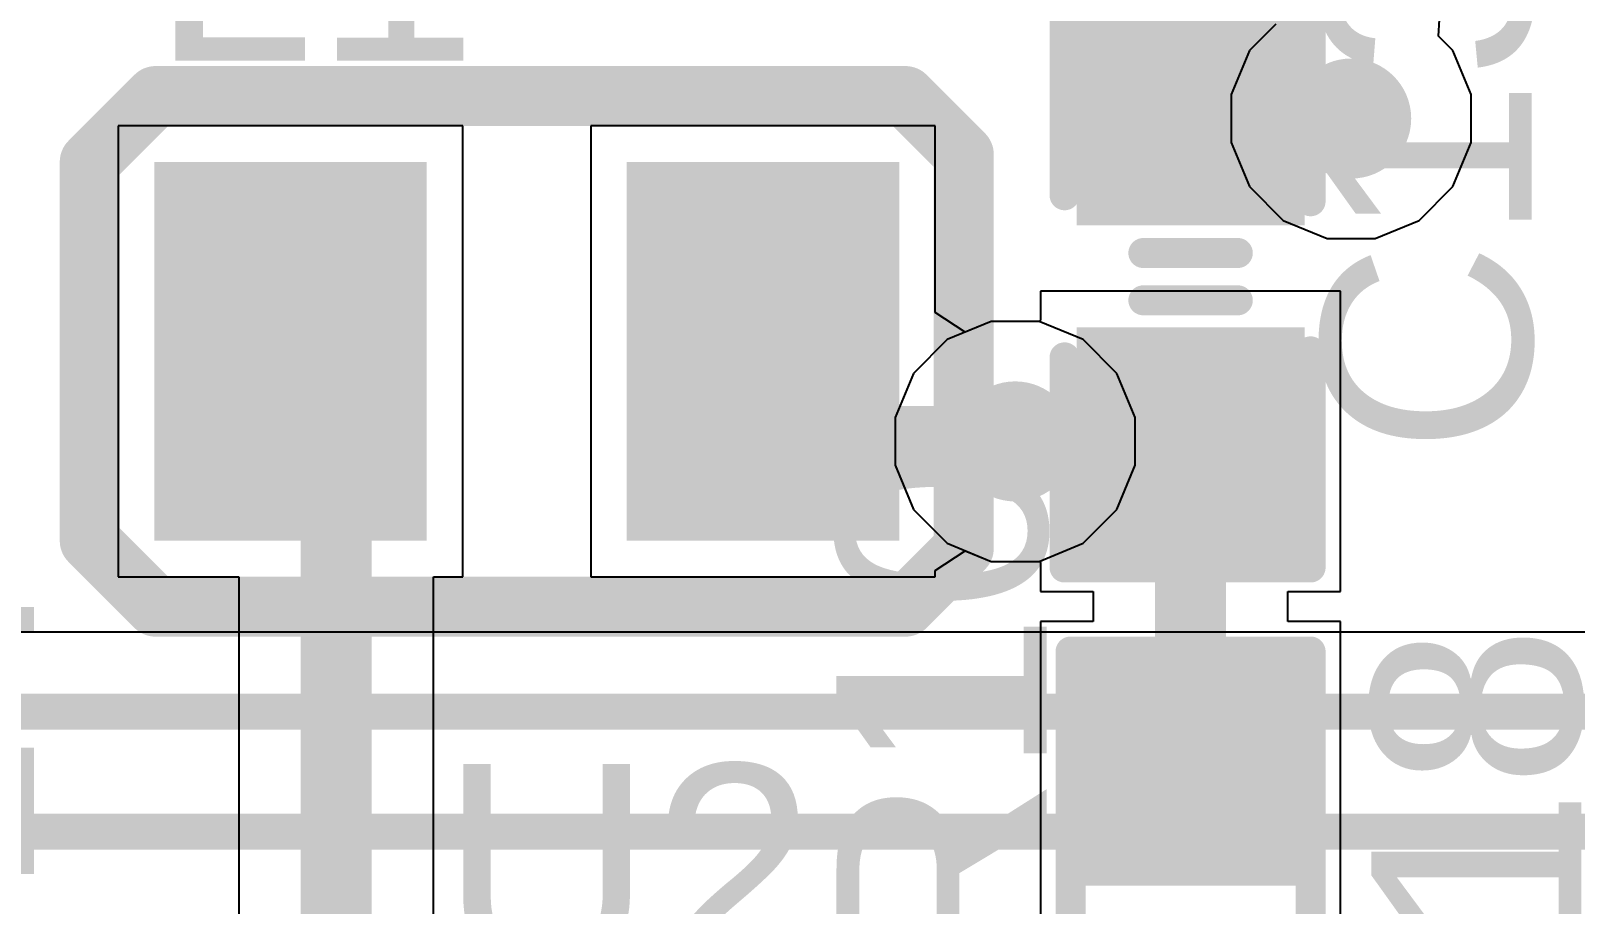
# Model space of a CAD drawing. Header units: inches. Extents: x -1 to 1.07, y -0.9 to 1.08.
# Drawn here: x -0.6433 to -0.3859, y -0.6671 to -0.5216 of the extents above; entities that cross this region are included whole.
import ezdxf

# ---------------------------------------------------------------- set-up
doc = ezdxf.new("R2010")
doc.units = ezdxf.units.IN
doc.header["$MEASUREMENT"] = 0
for name, color, linetype in [('BottomLayer', 5, 'Continuous'), ('MidLayer1', 16, 'Continuous'), ('MidLayer2', 76, 'Continuous'), ('TopLayer', 1, 'Continuous'), ('TopOverlay', 2, 'Continuous'), ('TopPaste', 8, 'Continuous'), ('TopSolder', 216, 'Continuous'), ('ViaHoleLayer', 16, 'Continuous')]:
    doc.layers.add(name, color=color, linetype=linetype)
doc.styles.add('Arial', font='', dxfattribs={"height": 0.2})
doc.styles.get('Arial').set_extended_font_data('Arial')

# ---------------------------------------------------------------- blocks, each defined once
blk = doc.blocks.new('R0603_S_56')
at = {"layer": 'TopLayer'}
for points in [[(-0.015, 0.015), (0.015, 0.015), (0.015, -0.015), (-0.015, -0.015)], [(0.04, 0.015), (0.07, 0.015), (0.07, -0.015), (0.04, -0.015)]]:
    blk.add_hatch(color=1, dxfattribs=at).paths.add_polyline_path(points)
at = {"layer": 'TopPaste'}
for points in [[(-0.015, 0.015), (0.015, 0.015), (0.015, -0.015), (-0.015, -0.015)], [(0.04, 0.015), (0.07, 0.015), (0.07, -0.015), (0.04, -0.015)]]:
    blk.add_hatch(color=8, dxfattribs=at).paths.add_polyline_path(points)
at = {"layer": 'TopSolder'}
for points in [[(-0.019, 0.019), (0.019, 0.019), (0.019, -0.019), (-0.019, -0.019)], [(0.036, 0.019), (0.074, 0.019), (0.074, -0.019), (0.036, -0.019)]]:
    blk.add_hatch(color=216, dxfattribs=at).paths.add_polyline_path(points)
at = {"layer": 'TopOverlay'}
for points in [[(-0.021, 0.02, 0.005, 0.005, 0), (0.075, 0.02, 0.005, 0.005, 0)], [(0.075, 0.02, 0.005, 0.005, 0), (0.075, -0.01, 0.005, 0.005, 0)], [(-0.021, 0.018, 0.005, 0.005, 0), (-0.021, -0.009, 0.005, 0.005, 0)], [(-0.021, -0.009, 0.005, 0.005, 0), (-0.021, -0.02, 0.005, 0.005, 0)], [(0.075, -0.01, 0.005, 0.005, 0), (0.075, -0.02, 0.005, 0.005, 0)], [(0.075, -0.02, 0.005, 0.005, 0), (-0.021, -0.02, 0.005, 0.005, 0)]]:
    blk.add_lwpolyline(points, format="xyseb", dxfattribs=at)
for points in [[(-0.02225, 0.02, 0.0025, 0.0025, 1), (-0.01975, 0.02, 0.0025, 0.0025, 1)], [(0.07375, 0.02, 0.0025, 0.0025, 1), (0.07625, 0.02, 0.0025, 0.0025, 1)], [(0.07375, 0.02, 0.0025, 0.0025, 1), (0.07625, 0.02, 0.0025, 0.0025, 1)], [(-0.02225, 0.018, 0.0025, 0.0025, 1), (-0.01975, 0.018, 0.0025, 0.0025, 1)], [(-0.02225, -0.009, 0.0025, 0.0025, 1), (-0.01975, -0.009, 0.0025, 0.0025, 1)], [(-0.02225, -0.009, 0.0025, 0.0025, 1), (-0.01975, -0.009, 0.0025, 0.0025, 1)], [(0.07375, -0.01, 0.0025, 0.0025, 1), (0.07625, -0.01, 0.0025, 0.0025, 1)], [(0.07375, -0.01, 0.0025, 0.0025, 1), (0.07625, -0.01, 0.0025, 0.0025, 1)], [(-0.02225, -0.02, 0.0025, 0.0025, 1), (-0.01975, -0.02, 0.0025, 0.0025, 1)], [(-0.02225, -0.02, 0.0025, 0.0025, 1), (-0.01975, -0.02, 0.0025, 0.0025, 1)], [(0.07375, -0.02, 0.0025, 0.0025, 1), (0.07625, -0.02, 0.0025, 0.0025, 1)], [(0.07375, -0.02, 0.0025, 0.0025, 1), (0.07625, -0.02, 0.0025, 0.0025, 1)]]:
    blk.add_lwpolyline(points, format="xyseb", close=True, dxfattribs=at)
blk = doc.blocks.new('L0805_74')
at = {"layer": 'TopLayer'}
for points in [[(-0.0187, 0.02756), (0.0187, 0.02756), (0.0187, -0.02756), (-0.0187, -0.02756)], [(0.06004, 0.02756), (0.09744, 0.02756), (0.09744, -0.02756), (0.06004, -0.02756)]]:
    blk.add_hatch(color=1, dxfattribs=at).paths.add_polyline_path(points)
at = {"layer": 'TopPaste'}
for points in [[(-0.0187, 0.02756), (0.0187, 0.02756), (0.0187, -0.02756), (-0.0187, -0.02756)], [(0.06004, 0.02756), (0.09744, 0.02756), (0.09744, -0.02756), (0.06004, -0.02756)]]:
    blk.add_hatch(color=8, dxfattribs=at).paths.add_polyline_path(points)
at = {"layer": 'TopSolder'}
for points in [[(-0.0227, 0.03156), (0.0227, 0.03156), (0.0227, -0.03156), (-0.0227, -0.03156)], [(0.05604, 0.03156), (0.10144, 0.03156), (0.10144, -0.03156), (0.05604, -0.03156)]]:
    blk.add_hatch(color=216, dxfattribs=at).paths.add_polyline_path(points)
at = {"layer": 'TopOverlay'}
for points in [[(-0.03346, 0.03154, 0.01, 0.01, 0), (-0.02248, 0.04252, 0.01, 0.01, 0)], [(-0.02248, 0.04252, 0.01, 0.01, 0), (0.00295, 0.04252, 0.01, 0.01, 0)], [(0.00295, 0.04252, 0.01, 0.01, 0), (0.10248, 0.04252, 0.01, 0.01, 0)], [(0.10248, 0.04252, 0.01, 0.01, 0), (0.1122, 0.0328, 0.01, 0.01, 0)], [(-0.03346, 0.03154, 0.01, 0.01, 0), (-0.03346, -0.03154, 0.01, 0.01, 0)], [(0.1122, 0.0328, 0.01, 0.01, 0), (0.1122, -0.0328, 0.01, 0.01, 0)], [(-0.03346, -0.03154, 0.01, 0.01, 0), (-0.02248, -0.04252, 0.01, 0.01, 0)], [(0.10248, -0.04252, 0.01, 0.01, 0), (0.1122, -0.0328, 0.01, 0.01, 0)], [(-0.02248, -0.04252, 0.01, 0.01, 0), (0.094, -0.04252, 0.01, 0.01, 0)], [(0.07579, -0.04252, 0.01, 0.01, 0), (0.10248, -0.04252, 0.01, 0.01, 0)]]:
    blk.add_lwpolyline(points, format="xyseb", dxfattribs=at)
for points in [[(-0.02498, 0.04252, 0.005, 0.005, 1), (-0.01998, 0.04252, 0.005, 0.005, 1)], [(-0.02498, 0.04252, 0.005, 0.005, 1), (-0.01998, 0.04252, 0.005, 0.005, 1)], [(0.00045, 0.04252, 0.005, 0.005, 1), (0.00545, 0.04252, 0.005, 0.005, 1)], [(0.00045, 0.04252, 0.005, 0.005, 1), (0.00545, 0.04252, 0.005, 0.005, 1)], [(0.09998, 0.04252, 0.005, 0.005, 1), (0.10498, 0.04252, 0.005, 0.005, 1)], [(0.09998, 0.04252, 0.005, 0.005, 1), (0.10498, 0.04252, 0.005, 0.005, 1)], [(-0.03596, 0.03154, 0.005, 0.005, 1), (-0.03096, 0.03154, 0.005, 0.005, 1)], [(-0.03596, 0.03154, 0.005, 0.005, 1), (-0.03096, 0.03154, 0.005, 0.005, 1)], [(0.1097, 0.0328, 0.005, 0.005, 1), (0.1147, 0.0328, 0.005, 0.005, 1)], [(0.1097, 0.0328, 0.005, 0.005, 1), (0.1147, 0.0328, 0.005, 0.005, 1)], [(-0.03596, -0.03154, 0.005, 0.005, 1), (-0.03096, -0.03154, 0.005, 0.005, 1)], [(-0.03596, -0.03154, 0.005, 0.005, 1), (-0.03096, -0.03154, 0.005, 0.005, 1)], [(0.1097, -0.0328, 0.005, 0.005, 1), (0.1147, -0.0328, 0.005, 0.005, 1)], [(0.1097, -0.0328, 0.005, 0.005, 1), (0.1147, -0.0328, 0.005, 0.005, 1)], [(-0.02498, -0.04252, 0.005, 0.005, 1), (-0.01998, -0.04252, 0.005, 0.005, 1)], [(-0.02498, -0.04252, 0.005, 0.005, 1), (-0.01998, -0.04252, 0.005, 0.005, 1)], [(0.07329, -0.04252, 0.005, 0.005, 1), (0.07829, -0.04252, 0.005, 0.005, 1)], [(0.0915, -0.04252, 0.005, 0.005, 1), (0.0965, -0.04252, 0.005, 0.005, 1)], [(0.09998, -0.04252, 0.005, 0.005, 1), (0.10498, -0.04252, 0.005, 0.005, 1)], [(0.09998, -0.04252, 0.005, 0.005, 1), (0.10498, -0.04252, 0.005, 0.005, 1)]]:
    blk.add_lwpolyline(points, format="xyseb", close=True, dxfattribs=at)
blk = doc.blocks.new('C0603_S_116')
at = {"layer": 'TopLayer'}
for points in [[(-0.015, 0.015), (0.015, 0.015), (0.015, -0.015), (-0.015, -0.015)], [(0.04, 0.015), (0.07, 0.015), (0.07, -0.015), (0.04, -0.015)]]:
    blk.add_hatch(color=1, dxfattribs=at).paths.add_polyline_path(points)
at = {"layer": 'TopPaste'}
for points in [[(-0.015, 0.015), (0.015, 0.015), (0.015, -0.015), (-0.015, -0.015)], [(0.04, 0.015), (0.07, 0.015), (0.07, -0.015), (0.04, -0.015)]]:
    blk.add_hatch(color=8, dxfattribs=at).paths.add_polyline_path(points)
at = {"layer": 'TopSolder'}
for points in [[(-0.019, 0.019), (0.019, 0.019), (0.019, -0.019), (-0.019, -0.019)], [(0.036, 0.019), (0.074, 0.019), (0.074, -0.019), (0.036, -0.019)]]:
    blk.add_hatch(color=216, dxfattribs=at).paths.add_polyline_path(points)
at = {"layer": 'TopOverlay'}
for points in [[(0.015, 0.02, 0.005, 0.005, 0), (-0.02, 0.02, 0.005, 0.005, 0)], [(-0.02, -0.01, 0.005, 0.005, 0), (-0.02, 0.02, 0.005, 0.005, 0)], [(0.076, 0.02, 0.005, 0.005, 0), (0.04, 0.02, 0.005, 0.005, 0)], [(0.076, -0.011, 0.005, 0.005, 0), (0.076, 0.02, 0.005, 0.005, 0)], [(0.02362, -0.00787, 0.005, 0.005, 0), (0.02362, 0.00787, 0.005, 0.005, 0)], [(0.0315, -0.00787, 0.005, 0.005, 0), (0.0315, 0.00787, 0.005, 0.005, 0)], [(-0.02, -0.021, 0.005, 0.005, 0), (-0.02, -0.01, 0.005, 0.005, 0)], [(0.076, -0.021, 0.005, 0.005, 0), (0.076, -0.011, 0.005, 0.005, 0)], [(0.014, -0.021, 0.005, 0.005, 0), (-0.02, -0.021, 0.005, 0.005, 0)], [(0.076, -0.021, 0.005, 0.005, 0), (0.041, -0.021, 0.005, 0.005, 0)]]:
    blk.add_lwpolyline(points, format="xyseb", dxfattribs=at)
for points in [[(-0.02125, 0.02, 0.0025, 0.0025, 1), (-0.01875, 0.02, 0.0025, 0.0025, 1)], [(-0.02125, 0.02, 0.0025, 0.0025, 1), (-0.01875, 0.02, 0.0025, 0.0025, 1)], [(0.01375, 0.02, 0.0025, 0.0025, 1), (0.01625, 0.02, 0.0025, 0.0025, 1)], [(0.03875, 0.02, 0.0025, 0.0025, 1), (0.04125, 0.02, 0.0025, 0.0025, 1)], [(0.07475, 0.02, 0.0025, 0.0025, 1), (0.07725, 0.02, 0.0025, 0.0025, 1)], [(0.07475, 0.02, 0.0025, 0.0025, 1), (0.07725, 0.02, 0.0025, 0.0025, 1)], [(0.02237, 0.00787, 0.0025, 0.0025, 1), (0.02487, 0.00787, 0.0025, 0.0025, 1)], [(0.03025, 0.00787, 0.0025, 0.0025, 1), (0.03275, 0.00787, 0.0025, 0.0025, 1)], [(-0.02125, -0.01, 0.0025, 0.0025, 1), (-0.01875, -0.01, 0.0025, 0.0025, 1)], [(-0.02125, -0.01, 0.0025, 0.0025, 1), (-0.01875, -0.01, 0.0025, 0.0025, 1)], [(0.02237, -0.00787, 0.0025, 0.0025, 1), (0.02487, -0.00787, 0.0025, 0.0025, 1)], [(0.03025, -0.00787, 0.0025, 0.0025, 1), (0.03275, -0.00787, 0.0025, 0.0025, 1)], [(0.07475, -0.011, 0.0025, 0.0025, 1), (0.07725, -0.011, 0.0025, 0.0025, 1)], [(0.07475, -0.011, 0.0025, 0.0025, 1), (0.07725, -0.011, 0.0025, 0.0025, 1)], [(-0.02125, -0.021, 0.0025, 0.0025, 1), (-0.01875, -0.021, 0.0025, 0.0025, 1)], [(-0.02125, -0.021, 0.0025, 0.0025, 1), (-0.01875, -0.021, 0.0025, 0.0025, 1)], [(0.01275, -0.021, 0.0025, 0.0025, 1), (0.01525, -0.021, 0.0025, 0.0025, 1)], [(0.03975, -0.021, 0.0025, 0.0025, 1), (0.04225, -0.021, 0.0025, 0.0025, 1)], [(0.07475, -0.021, 0.0025, 0.0025, 1), (0.07725, -0.021, 0.0025, 0.0025, 1)], [(0.07475, -0.021, 0.0025, 0.0025, 1), (0.07725, -0.021, 0.0025, 0.0025, 1)]]:
    blk.add_lwpolyline(points, format="xyseb", close=True, dxfattribs=at)

msp = doc.modelspace()

# ---------------------------------------------------------------- hatches: boundary and pattern name
at = {"layer": 'BottomLayer'}
h = msp.add_hatch(color=5, dxfattribs=at)
edge = h.paths.add_edge_path()
edge.add_arc((-0.42323, -0.53622), 0.01, 0, 360)
h = msp.add_hatch(color=5, dxfattribs=at)
edge = h.paths.add_edge_path()
edge.add_arc((-0.47923, -0.59), 0.01, 0, 360)
at = {"layer": 'MidLayer1'}
h = msp.add_hatch(color=16, dxfattribs=at)
edge = h.paths.add_edge_path()
edge.add_arc((-0.42323, -0.53622), 0.01, 0, 360)
h = msp.add_hatch(color=16, dxfattribs=at)
edge = h.paths.add_edge_path()
edge.add_arc((-0.47923, -0.59), 0.01, 0, 360)
at = {"layer": 'MidLayer2'}
h = msp.add_hatch(color=76, dxfattribs=at)
edge = h.paths.add_edge_path()
edge.add_arc((-0.42323, -0.53622), 0.01, 0, 360)
h = msp.add_hatch(color=76, dxfattribs=at)
edge = h.paths.add_edge_path()
edge.add_arc((-0.47923, -0.59), 0.01, 0, 360)
at = {"layer": 'TopLayer'}
h = msp.add_hatch(color=1, dxfattribs=at)
edge = h.paths.add_edge_path()
edge.add_arc((-0.42323, -0.53622), 0.01, 0, 360)
h = msp.add_hatch(color=1, dxfattribs=at)
edge = h.paths.add_edge_path()
edge.add_arc((-0.47923, -0.59), 0.01, 0, 360)
at = {"layer": 'ViaHoleLayer'}
h = msp.add_hatch(color=16, dxfattribs=at)
edge = h.paths.add_edge_path()
edge.add_arc((-0.42323, -0.53622), 0.005, 0, 360)
h = msp.add_hatch(color=16, dxfattribs=at)
edge = h.paths.add_edge_path()
edge.add_arc((-0.47923, -0.59), 0.005, 0, 360)

# ---------------------------------------------------------------- linework, layer by layer
at = {"layer": 'BottomLayer'}
for p, q in [((-0.48321, -0.57), (-0.49056, -0.57304)), ((-0.47525, -0.57), (-0.48321, -0.57)), ((-0.4679, -0.57304), (-0.47525, -0.57)), ((-0.49056, -0.57304), (-0.49619, -0.57867)), ((-0.46228, -0.57867), (-0.4679, -0.57304)), ((-0.49619, -0.57867), (-0.49923, -0.58602)), ((-0.45923, -0.58602), (-0.46228, -0.57867)), ((-0.49923, -0.58602), (-0.49923, -0.59398)), ((-0.45923, -0.59398), (-0.45923, -0.58602)), ((-0.49923, -0.59398), (-0.49619, -0.60133)), ((-0.46228, -0.60133), (-0.45923, -0.59398)), ((-0.49619, -0.60133), (-0.49056, -0.60696)), ((-0.4679, -0.60696), (-0.46228, -0.60133)), ((-0.49056, -0.60696), (-0.48321, -0.61)), ((-0.47525, -0.61), (-0.4679, -0.60696)), ((-0.48321, -0.61), (-0.47525, -0.61)), ((-0.31549, -0.62175), (-0.67451, -0.62175))]:
    msp.add_line(p, q, dxfattribs=at)
for points in [[(-0.68, -0.635, 0.006, 0.006, 0), (-0.31, -0.635, 0.006, 0.006, 0)], [(-0.705, -0.655, 0.006, 0.006, 0), (-0.295, -0.655, 0.006, 0.006, 0)]]:
    msp.add_lwpolyline(points, format="xyseb", dxfattribs=at)
at = {"layer": 'MidLayer1'}
for p, q in [((-0.48321, -0.57), (-0.49056, -0.57304)), ((-0.47525, -0.57), (-0.48321, -0.57)), ((-0.4679, -0.57304), (-0.47525, -0.57)), ((-0.49056, -0.57304), (-0.49619, -0.57867)), ((-0.46228, -0.57867), (-0.4679, -0.57304)), ((-0.49619, -0.57867), (-0.49923, -0.58602)), ((-0.45923, -0.58602), (-0.46228, -0.57867)), ((-0.49923, -0.58602), (-0.49923, -0.59398)), ((-0.45923, -0.59398), (-0.45923, -0.58602)), ((-0.49923, -0.59398), (-0.49619, -0.60133)), ((-0.46228, -0.60133), (-0.45923, -0.59398)), ((-0.49619, -0.60133), (-0.49056, -0.60696)), ((-0.4679, -0.60696), (-0.46228, -0.60133)), ((-0.49056, -0.60696), (-0.48321, -0.61)), ((-0.47525, -0.61), (-0.4679, -0.60696)), ((-0.48321, -0.61), (-0.47525, -0.61))]:
    msp.add_line(p, q, dxfattribs=at)
at = {"layer": 'MidLayer2'}
for p, q in [((-0.40867, -0.5225), (-0.40836, -0.51696)), ((-0.43578, -0.52048), (-0.44018, -0.52489)), ((-0.44018, -0.52489), (-0.44323, -0.53224)), ((-0.40627, -0.52489), (-0.40867, -0.5225)), ((-0.40323, -0.53224), (-0.40627, -0.52489)), ((-0.44323, -0.53224), (-0.44323, -0.5402)), ((-0.40323, -0.5402), (-0.40323, -0.53224)), ((-0.44323, -0.5402), (-0.44018, -0.54755)), ((-0.40627, -0.54755), (-0.40323, -0.5402)), ((-0.44018, -0.54755), (-0.43456, -0.55318)), ((-0.4119, -0.55318), (-0.40627, -0.54755)), ((-0.43456, -0.55318), (-0.42721, -0.55622)), ((-0.41925, -0.55622), (-0.4119, -0.55318)), ((-0.42721, -0.55622), (-0.41925, -0.55622))]:
    msp.add_line(p, q, dxfattribs=at)
at = {"layer": 'TopLayer'}
for p, q in [((-0.5713, -0.53744), (-0.6287, -0.53744)), ((-0.6287, -0.53744), (-0.6287, -0.61256)), ((-0.5713, -0.61256), (-0.5713, -0.53744)), ((-0.49256, -0.53744), (-0.54996, -0.53744)), ((-0.54996, -0.53744), (-0.54996, -0.61256)), ((-0.49256, -0.56851), (-0.49256, -0.53744)), ((-0.425, -0.565), (-0.475, -0.565)), ((-0.475, -0.565), (-0.475, -0.56983)), ((-0.425, -0.615), (-0.425, -0.565)), ((-0.48756, -0.5718), (-0.49256, -0.56851)), ((-0.48321, -0.57), (-0.48756, -0.5718)), ((-0.47525, -0.57), (-0.48321, -0.57)), ((-0.475, -0.56983), (-0.47525, -0.57)), ((-0.49256, -0.61149), (-0.48756, -0.6082)), ((-0.48756, -0.6082), (-0.48321, -0.61)), ((-0.49256, -0.61256), (-0.49256, -0.61149)), ((-0.48321, -0.61), (-0.47525, -0.61)), ((-0.47525, -0.61), (-0.475, -0.61017)), ((-0.475, -0.61017), (-0.475, -0.615)), ((-0.6287, -0.61256), (-0.60862, -0.61256)), ((-0.60862, -0.61256), (-0.60862, -0.67414)), ((-0.57618, -0.67414), (-0.57618, -0.61256)), ((-0.57618, -0.61256), (-0.5713, -0.61256)), ((-0.54996, -0.61256), (-0.49256, -0.61256)), ((-0.475, -0.615), (-0.46622, -0.615)), ((-0.46622, -0.615), (-0.46622, -0.62)), ((-0.43378, -0.62), (-0.43378, -0.615)), ((-0.43378, -0.615), (-0.425, -0.615)), ((-0.46622, -0.62), (-0.475, -0.62)), ((-0.475, -0.62), (-0.475, -0.67)), ((-0.425, -0.62), (-0.43378, -0.62)), ((-0.425, -0.67), (-0.425, -0.62))]:
    msp.add_line(p, q, dxfattribs=at)
for points in [[(-0.6, -0.575, 0.01181, 0.01181, 0), (-0.5924, -0.5826, 0.01181, 0.01181, 0)], [(-0.52126, -0.5772, 0.01181, 0.01181, 0), (-0.52126, -0.575, 0.01181, 0.01181, 0)], [(-0.52126, -0.5772, 0.01181, 0.01181, 0), (-0.50846, -0.59, 0.01181, 0.01181, 0)], [(-0.5924, -0.70382, 0.01181, 0.01181, 0), (-0.5924, -0.5826, 0.01181, 0.01181, 0)], [(-0.50846, -0.59, 0.01181, 0.01181, 0), (-0.45, -0.59, 0.01181, 0.01181, 0)], [(-0.45, -0.645, 0.01181, 0.01181, 0), (-0.45, -0.59, 0.01181, 0.01181, 0)]]:
    msp.add_lwpolyline(points, format="xyseb", dxfattribs=at)
for points in [[(-0.60295, -0.575, 0.00591, 0.00591, 1), (-0.59705, -0.575, 0.00591, 0.00591, 1)], [(-0.52421, -0.575, 0.00591, 0.00591, 1), (-0.51831, -0.575, 0.00591, 0.00591, 1)], [(-0.52421, -0.5772, 0.00591, 0.00591, 1), (-0.51831, -0.5772, 0.00591, 0.00591, 1)], [(-0.52421, -0.5772, 0.00591, 0.00591, 1), (-0.51831, -0.5772, 0.00591, 0.00591, 1)], [(-0.59535, -0.5826, 0.00591, 0.00591, 1), (-0.58945, -0.5826, 0.00591, 0.00591, 1)], [(-0.59535, -0.5826, 0.00591, 0.00591, 1), (-0.58945, -0.5826, 0.00591, 0.00591, 1)], [(-0.51142, -0.59, 0.00591, 0.00591, 1), (-0.50551, -0.59, 0.00591, 0.00591, 1)], [(-0.51142, -0.59, 0.00591, 0.00591, 1), (-0.50551, -0.59, 0.00591, 0.00591, 1)], [(-0.45295, -0.59, 0.00591, 0.00591, 1), (-0.44705, -0.59, 0.00591, 0.00591, 1)], [(-0.45295, -0.59, 0.00591, 0.00591, 1), (-0.44705, -0.59, 0.00591, 0.00591, 1)], [(-0.45295, -0.645, 0.00591, 0.00591, 1), (-0.44705, -0.645, 0.00591, 0.00591, 1)]]:
    msp.add_lwpolyline(points, format="xyseb", close=True, dxfattribs=at)

# ---------------------------------------------------------------- block references
for name, p, rotation in [('C0603_S_116', (-0.45, -0.535), 270), ('R0603_S_56', (-0.45, -0.7), 90)]:
    msp.add_blockref(name, p, dxfattribs=dict(rotation=rotation))
msp.add_blockref('L0805_74', (-0.6, -0.575))

# ---------------------------------------------------------------- texts
at = {"layer": 'TopOverlay', "style": 'Arial'}
for s, p in [('L1', (-0.62318, -0.52657)), ('U2', (-0.57497, -0.67875))]:
    msp.add_text(s, height=0.035, dxfattribs=at).set_placement(p)
for s, p in [('C13', (-0.39315, -0.5921)), ('R10', (-0.47401, -0.68097)), ('C14', (-0.64275, -0.70111)), ('C18', (-0.38488, -0.71023))]:
    msp.add_text(s, height=0.035, rotation=90, dxfattribs=at).set_placement(p)

doc.saveas('drawing.dxf')
